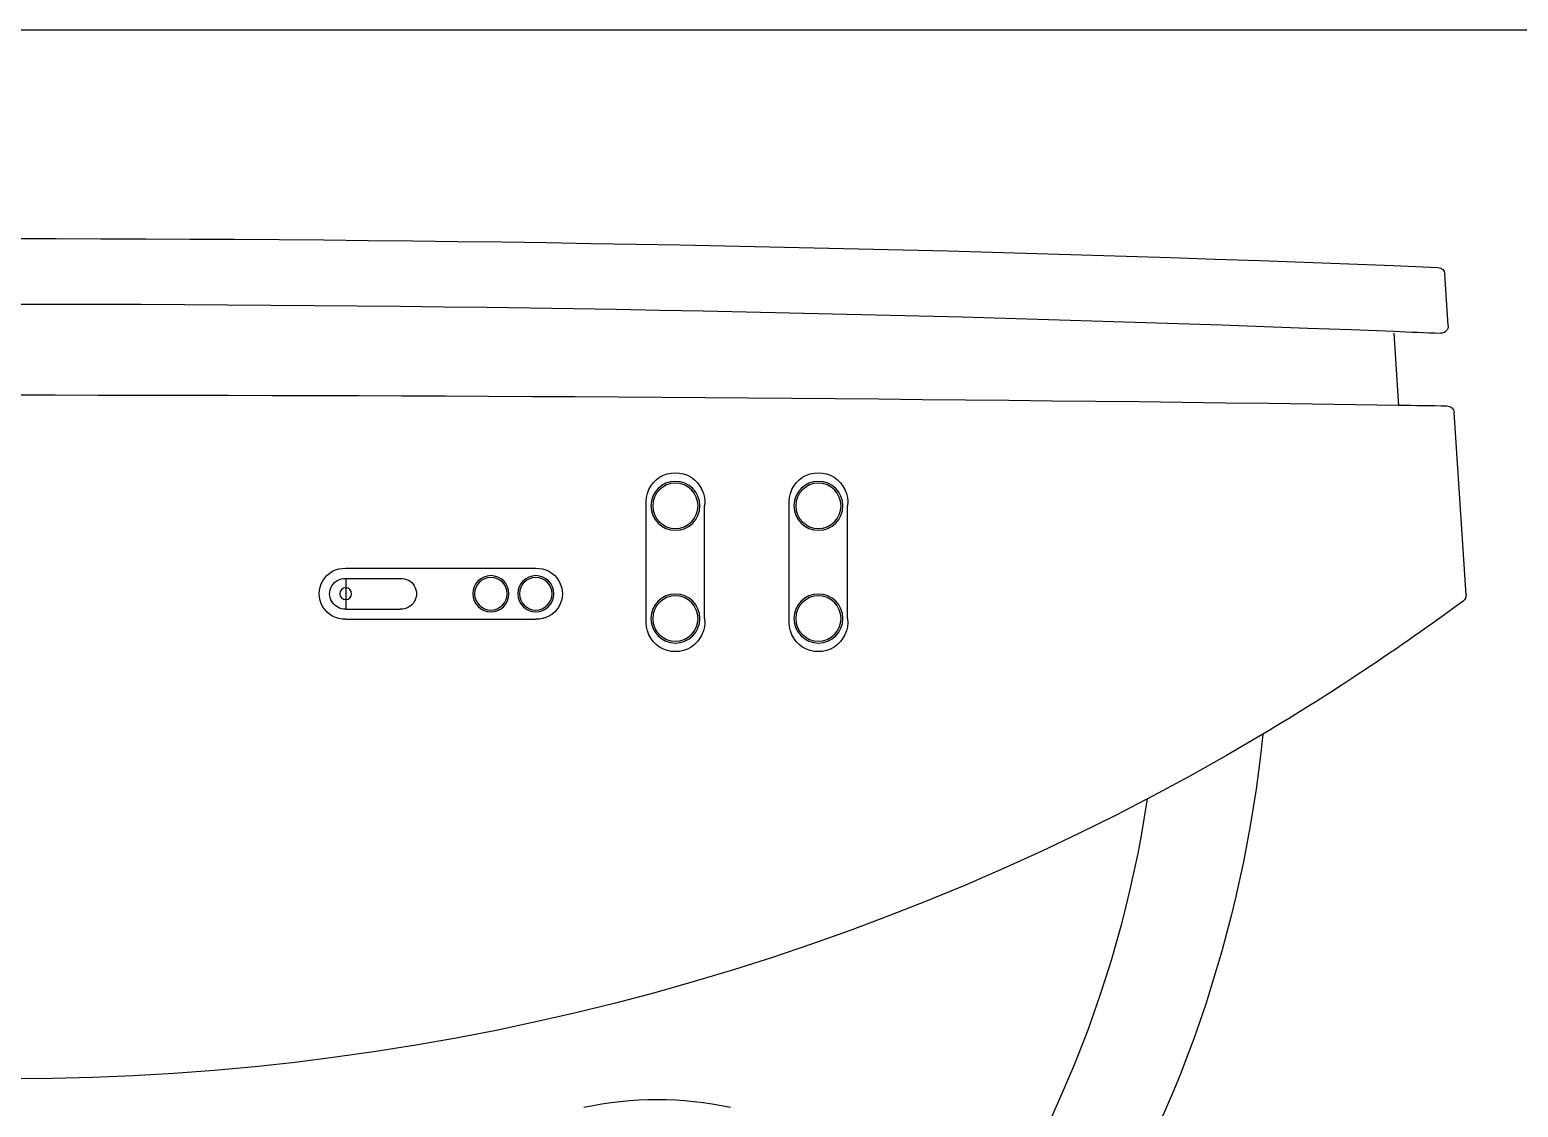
# Model space of a CAD drawing. Header units: millimetres. Extents: x 154.1 to 235.2, y 94.9 to 137.4.
# Drawn here: x 208.4462 to 208.8554, y 119.0299 to 119.3261 of the extents above; entities that cross this region are included whole.
import ezdxf

# ---------------------------------------------------------------- set-up
doc = ezdxf.new("R2010")
doc.units = ezdxf.units.MM
doc.header["$LTSCALE"] = 0.05
for name, color, linetype in [('ACES', 7, 'Continuous'), ('ACES-I', 251, 'Continuous'), ('Desnivel', 1, 'Continuous')]:
    doc.layers.add(name, color=color, linetype=linetype)

# ---------------------------------------------------------------- blocks, each defined once
blk = doc.blocks.new('Tv_29pol')
at = {"layer": 'ACES'}
for p, q in [((0.4024281201717699, -0.4000901773946346), (0.3991268360788087, -0.4501596528045306)), ((0.3839729251064607, -0.4520000000000004), (0.3826542437877798, -0.4720000000000009)), ((0.397546797962046, -0.474123564242146), (0.3966182833161955, -0.488206036370868))]:
    blk.add_line(p, q, dxfattribs=at)
for centre, radius, start, end in [((0.002499999999988844, -0.3956720562085487), 0.345672056208549, 5.637754323306055, 32.48871905014), ((0.002499999999987956, -0.9390606060606057), 0.672060606060605, 53.56750269549967, 59.21229045047112), ((0.4004324533497057, -0.3999585949668059), 0.002, 356.2277163906109, 53.56750269549939), ((0.3971311692567445, -0.4500280703767023), 0.002, 270.8629617664452, 356.2277163906235), ((0.002499999999987068, 25.74926786217326), 26.20426786217326, 270.834089958103, 270.8629617663379), ((0.001313186813175271, 9.226250000000014), 9.706250000000013, 272.2517447080684, 272.3273384113145), ((0.3955511311399817, -0.4739919818143177), 0.002, 356.2277163906235, 92.32733841116924), ((0.002499999999988844, 9.208250000000014), 9.706250000000013, 267.6842013242031, 272.3157986757968), ((0.3946226164941313, -0.4880744539430397), 0.002, 272.3157986758067, 356.2277163906235)]:
    blk.add_arc(centre, radius, start, end, dxfattribs=at)
at = {"layer": 'ACES-I'}
for p, q in [((0.09437468579474917, -0.3933559966887987), (0.1466378621453615, -0.3933559966887992)), ((0.09437468579475006, -0.404589596688798), (0.09437468579475006, -0.3961223966887997)), ((0.09437468579475006, -0.3961223966887997), (0.1094144882830177, -0.3961223966887997)), ((0.1770264375829012, -0.3935432928393721), (0.1770264375829012, -0.4245253680697698)), ((0.1930264375829012, -0.3935432928393716), (0.1930264375829012, -0.4245253680697698)), ((0.2163453643533026, -0.3935432928393721), (0.2163453643533026, -0.4245253680697698)), ((0.2323453643533027, -0.3935432928393716), (0.2323453643533027, -0.4245253680697698)), ((0.09437468579475006, -0.404589596688798), (0.1094144882830177, -0.404589596688798)), ((0.09437468579475006, -0.4073559966887985), (0.1466378621453623, -0.4073559966887981))]:
    blk.add_line(p, q, dxfattribs=at)
for centre, radius in [((0.1850264375829012, -0.3935432928393721), 0.006732576287247216), ((0.1850264375829012, -0.3935432928393721), 0.006232576287247216), ((0.2243453643533027, -0.3935432928393721), 0.006732576287247216), ((0.2243453643533027, -0.3935432928393721), 0.006232576287247216), ((0.1342907950198926, -0.4003559966887988), 0.004976115923084936), ((0.1342907950198926, -0.4003559966887988), 0.004476115923084936), ((0.1466378621453623, -0.4003559966887988), 0.004976115923084936), ((0.1466378621453623, -0.4003559966887988), 0.004476115923084936), ((0.09437468579475006, -0.4003559966887988), 0.001624844320085472), ((0.1850264375829012, -0.4245253680697698), 0.006732576287247216), ((0.1850264375829012, -0.4245253680697698), 0.006232576287247216), ((0.2243453643533027, -0.4245253680697698), 0.006732576287247216), ((0.2243453643533027, -0.4245253680697698), 0.006232576287247216)]:
    blk.add_circle(centre, radius, dxfattribs=at)
for centre, radius, start, end in [((0.002499999999988844, -0.3903885872391224), 0.315672056208549, 70.8929904592685, 171.5377406500772), ((0.002499999999988844, -0.3903885872391224), 0.315672056208549, 8.462259349922617, 37.81405964690613), ((0.1799999999999891, -0.1656080673134754), 0.09573126614770432, 257.8370618973107, 282.1629381026915), ((0.002499999999987956, -0.9390606060606057), 0.672060606060605, 59.21229045047112, 120.7877095495287), ((0.185026437582902, -0.3925045685587505), 0.008067152417747192, 352.6020728781182, 187.3979271218801), ((0.2243453643533035, -0.3925045685587505), 0.008067152417747192, 352.6020728781182, 187.3979271218801), ((0.09407890545043518, -0.4003559966887988), 0.007006246214063858, 87.58044424055433, 272.4195557594531), ((0.09419579784251209, -0.4003559966887988), 0.004237377710265821, 87.58044424055433, 272.4195557594531), ((0.1095933762352557, -0.4003559966887988), 0.004237377710265821, 267.5804442405469, 92.41955575944567), ((0.1469336424896754, -0.4003559966887988), 0.007006246214063858, 267.5804442405469, 92.41955575944567), ((0.185026437582902, -0.4255640923503901), 0.008067152417747192, 172.60207287812, 7.397927121881648), ((0.2243453643533035, -0.4255640923503901), 0.008067152417747192, 172.60207287812, 7.397927121881648), ((0.002499999999987068, 25.74926786217326), 26.20426786217326, 269.165910041897, 270.834089958103), ((0.001313186813175271, 9.226250000000014), 9.706250000000013, 267.7622568005502, 272.2517447080684)]:
    blk.add_arc(centre, radius, start, end, dxfattribs=at)

msp = doc.modelspace()

# ---------------------------------------------------------------- linework, layer by layer
at = {"layer": 'Desnivel'}
msp.add_line((207.4467639895497, 119.3260834051828), (209.0480154500755, 119.3260834051828), dxfattribs=at)

# ---------------------------------------------------------------- block references
at = {"xscale": -1, "rotation": 180}
msp.add_blockref('Tv_29pol', (208.4386523570823, 118.7706777711168), dxfattribs=at)

doc.saveas('drawing.dxf')
